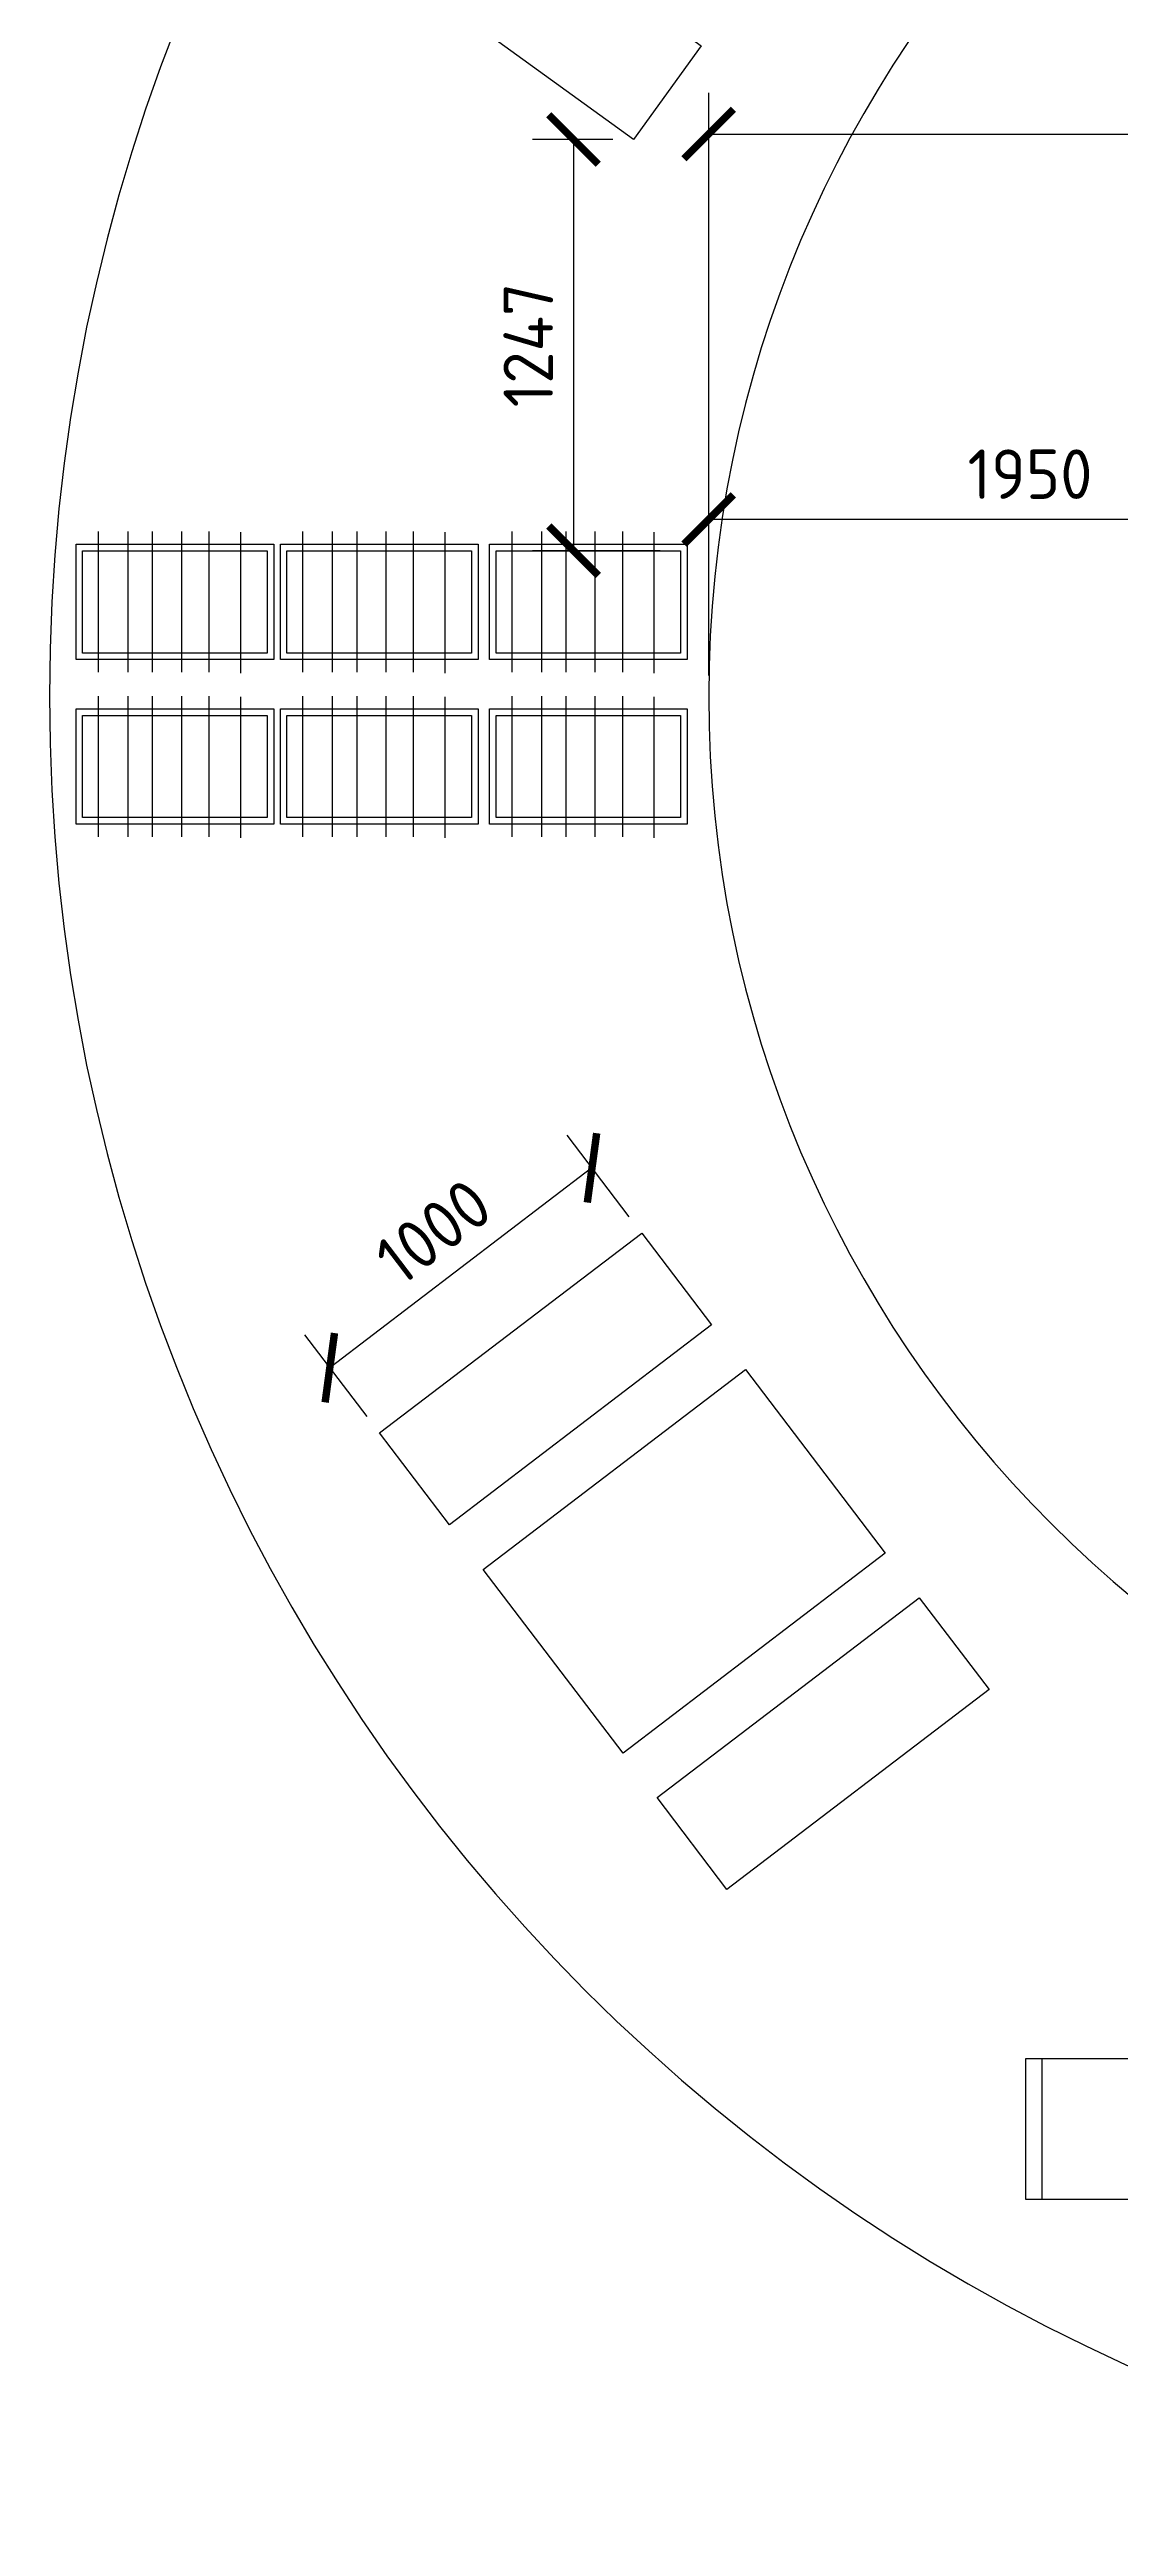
# Model space of a CAD drawing. Header units: millimetres. Extents: x -14813 to 141433, y -60308 to 84383.
# Drawn here: x 27935 to 31185, y -41550 to -34039 of the extents above; entities that cross this region are included whole.
import ezdxf

# ---------------------------------------------------------------- set-up
doc = ezdxf.new("R2010")
doc.units = ezdxf.units.MM
doc.layers.add('2. Мебель', color=114, linetype='Continuous')
for name, color, linetype, lineweight in [('мебель', 44, 'Continuous', 25), ('размер', 1, 'Continuous', 25), ('территория', 74, 'Continuous', 25)]:
    doc.layers.add(name, color=color, linetype=linetype, lineweight=lineweight)
doc.styles.add('Аннотативный', font='')
doc.styles.get('Аннотативный').set_extended_font_data('GOST Common')
doc.dimstyles.new('Аннотативный', dxfattribs={"dimscale": 0, "dimtxt": 1.5, "dimasz": 1.5, "dimexe": 1.25, "dimexo": 0.625, "dimtad": 1, "dimdec": 0, "dimtxsty": 'Аннотативный', "dimblk": 'ARCHTICK', "dimcen": 2.5, "dimadec": 0, "dimazin": 0, "dimtfac": 1, "dimtdec": 0, "dimtmove": 0, "dimatfit": 3, "dimldrblk": 'CLOSEDBLANK', "dimfxl": 1, "dimarcsym": 0})

# ---------------------------------------------------------------- blocks, each defined once
blk = doc.blocks.new('Стол 66')
at = {"layer": '2. Мебель'}
for p, q in [((4779.1, 22733), (4411, 22520.5)), ((4804.1, 22689.7), (4436, 22477.2)), ((5004.1, 22343.3), (4779.1, 22733)), ((5536, 22733), (5311, 22343.3)), ((5879.1, 22477.2), (5511, 22689.7)), ((5904.1, 22520.5), (5536, 22733)), ((4411, 22520.5), (4636, 22130.8)), ((5679.1, 22130.8), (5904.1, 22520.5)), ((4636, 22130.8), (5004.1, 22343.3)), ((5311, 22343.3), (5679.1, 22130.8)), ((4482.5, 21865), (4032.5, 21865)), ((4032.5, 21865), (4032.5, 21440)), ((4082.5, 21865), (4082.5, 21440)), ((4482.5, 21440), (4482.5, 21865)), ((6282.5, 21865), (5832.5, 21865)), ((5832.5, 21865), (5832.5, 21440)), ((6232.5, 21440), (6232.5, 21865)), ((6282.5, 21440), (6282.5, 21865)), ((4032.5, 21440), (4482.5, 21440)), ((5832.5, 21440), (6282.5, 21440)), ((4636, 21174.2), (4411, 20784.4)), ((5004.1, 20961.7), (4636, 21174.2)), ((5679.1, 21174.2), (5311, 20961.7)), ((5904.1, 20784.4), (5679.1, 21174.2)), ((4779.1, 20571.9), (5004.1, 20961.7)), ((5311, 20961.7), (5536, 20571.9)), ((4436, 20827.7), (4804.1, 20615.2)), ((5511, 20615.2), (5879.1, 20827.7)), ((4411, 20784.4), (4779.1, 20571.9)), ((5536, 20571.9), (5904.1, 20784.4))]:
    blk.add_line(p, q, dxfattribs=at)
blk.add_circle((5157.5, 21652.5), 625, dxfattribs=at)
blk = doc.blocks.new('_ArchTick')
at = {"color": 0, "linetype": 'ByBlock', "const_width": 0.15}
blk.add_lwpolyline([(-0.5, -0.5), (0.5, 0.5)], dxfattribs=at)
blk = doc.blocks.new('*D71')
at = {"layer": 'Defpoints', "color": 0, "transparency": 16777216}
for p in [(36735, -34295.3), (29935, -35999.7), (36735, -35999.7)]:
    blk.add_point(p, dxfattribs=at)
at = {"layer": 'размер', "color": 0, "lineweight": -2, "transparency": 16777216}
for p, q in [((29935, -35937.2), (29935, -34170.3)), ((36735, -35937.2), (36735, -34170.3)), ((29935, -34295.3), (36735, -34295.3))]:
    blk.add_line(p, q, dxfattribs=at)
at = {"layer": 'размер', "color": 0, "lineweight": -2, "transparency": 16777216, "xscale": 150, "yscale": 150, "zscale": 150, "rotation": 180}
blk.add_blockref('_ArchTick', (29935, -34295.3), dxfattribs=at)
at = {"layer": 'размер', "color": 0, "lineweight": -2, "transparency": 16777216, "xscale": 150, "yscale": 150, "zscale": 150}
blk.add_blockref('_ArchTick', (36735, -34295.3), dxfattribs=at)
at = {"layer": 'размер', "color": 0, "transparency": 16777216, "insert": (33335, -34157.8), "char_height": 150, "attachment_point": 5, "style": 'Аннотативный'}
blk.add_mtext('6800', dxfattribs=at)
blk = doc.blocks.new('_ClosedBlank')
at = {"color": 0, "linetype": 'ByBlock', "lineweight": -2}
for p, q in [((-1, 0.2), (0, 0)), ((-1, 0.2), (-1, -0.2)), ((0, 0), (-1, -0.2))]:
    blk.add_line(p, q, dxfattribs=at)
blk = doc.blocks.new('*D74')
at = {"layer": 'Defpoints', "color": 0, "transparency": 16777216}
for p in [(29935, -35464.1), (29935, -35999.7), (31885, -35999.7)]:
    blk.add_point(p, dxfattribs=at)
at = {"layer": 'размер', "color": 0, "lineweight": -2, "transparency": 16777216}
for p, q in [((29935, -35937.2), (29935, -35339.1)), ((31885, -35937.2), (31885, -35339.1)), ((31885, -35464.1), (29935, -35464.1))]:
    blk.add_line(p, q, dxfattribs=at)
at = {"layer": 'размер', "color": 0, "lineweight": -2, "transparency": 16777216, "xscale": 150, "yscale": 150, "zscale": 150, "rotation": 180}
blk.add_blockref('_ArchTick', (29935, -35464.1), dxfattribs=at)
at = {"layer": 'размер', "color": 0, "lineweight": -2, "transparency": 16777216, "xscale": 150, "yscale": 150, "zscale": 150}
blk.add_blockref('_ArchTick', (31885, -35464.1), dxfattribs=at)
at = {"layer": 'размер', "color": 0, "transparency": 16777216, "insert": (30910, -35326.6), "char_height": 150, "attachment_point": 5, "style": 'Аннотативный'}
blk.add_mtext('1950', dxfattribs=at)
blk = doc.blocks.new('*D80')
at = {"layer": 'Defpoints', "color": 0, "transparency": 16777216}
for p in [(29707.2, -34311.9), (29525.1, -35558.9), (29850, -35558.9)]:
    blk.add_point(p, dxfattribs=at)
at = {"layer": 'размер', "color": 0, "lineweight": -2, "transparency": 16777216}
for p, q in [((29644.7, -34311.9), (29400.1, -34311.9)), ((29525.1, -34311.9), (29525.1, -35558.9)), ((29787.5, -35558.9), (29400.1, -35558.9))]:
    blk.add_line(p, q, dxfattribs=at)
at = {"layer": 'размер', "color": 0, "lineweight": -2, "transparency": 16777216, "xscale": 150, "yscale": 150, "zscale": 150}
for p, rotation in [((29525.1, -34311.9), 90), ((29525.1, -35558.9), 270)]:
    blk.add_blockref('_ArchTick', p, dxfattribs=dict(at, rotation=rotation))
at = {"layer": 'размер', "color": 0, "transparency": 16777216, "insert": (29387.6, -34935.4), "char_height": 150, "attachment_point": 5, "rotation": 90, "style": 'Аннотативный'}
blk.add_mtext('1247', dxfattribs=at)
blk = doc.blocks.new('*D81')
at = {"layer": 'Defpoints', "color": 0, "transparency": 16777216}
for p in [(29731.8, -37628), (28785.5, -38036.1), (28936.3, -38233.9)]:
    blk.add_point(p, dxfattribs=at)
at = {"layer": 'размер', "color": 0, "lineweight": -2, "transparency": 16777216}
for p, q in [((29693.9, -37578.3), (29505.3, -37330.7)), ((29581, -37430.1), (28785.5, -38036.1)), ((28898.4, -38184.2), (28709.8, -37936.6))]:
    blk.add_line(p, q, dxfattribs=at)
at = {"layer": 'размер', "color": 0, "lineweight": -2, "transparency": 16777216, "xscale": 150, "yscale": 150, "zscale": 150}
for p, rotation in [((29581, -37430.1), 37.29658511188475), ((28785.5, -38036.1), 217.2965851118847)]:
    blk.add_blockref('_ArchTick', p, dxfattribs=dict(at, rotation=rotation))
at = {"layer": 'размер', "color": 0, "transparency": 16777216, "insert": (29100, -37623.7), "char_height": 150, "attachment_point": 5, "rotation": 37.29659, "style": 'Аннотативный'}
blk.add_mtext('1000', dxfattribs=at)

msp = doc.modelspace()

# ---------------------------------------------------------------- linework, layer by layer
at = {"layer": 'мебель'}
for p, q in [((28082.8, -35500.4), (28082.8, -35927.4)), ((28173, -35500.4), (28173, -35927.4)), ((28247, -35500.4), (28247, -35927.4)), ((28335.4, -35500.4), (28335.4, -35927.4)), ((28418.9, -35500.4), (28418.9, -35927.4)), ((28514.4, -35502.8), (28514.4, -35929.9)), ((28702.8, -35500.4), (28702.8, -35927.4)), ((28793, -35500.4), (28793, -35927.4)), ((28867, -35500.4), (28867, -35927.4)), ((28955.4, -35500.4), (28955.4, -35927.4)), ((29038.9, -35500.4), (29038.9, -35927.4)), ((29134.4, -35502.8), (29134.4, -35929.9)), ((29337.3, -35500.4), (29337.3, -35927.4)), ((29427.5, -35500.4), (29427.5, -35927.4)), ((29501.5, -35500.4), (29501.5, -35927.4)), ((29589.9, -35500.4), (29589.9, -35927.4)), ((29673.4, -35500.4), (29673.4, -35927.4)), ((29768.9, -35502.8), (29768.9, -35929.9)), ((28082.8, -35999.7), (28082.8, -36426.7)), ((28173, -35999.7), (28173, -36426.7)), ((28247, -35999.7), (28247, -36426.7)), ((28335.4, -35999.7), (28335.4, -36426.7)), ((28418.9, -35999.7), (28418.9, -36426.7)), ((28514.4, -36002.2), (28514.4, -36429.2)), ((28702.8, -35999.7), (28702.8, -36426.7)), ((28793, -35999.7), (28793, -36426.7)), ((28867, -35999.7), (28867, -36426.7)), ((28955.4, -35999.7), (28955.4, -36426.7)), ((29038.9, -35999.7), (29038.9, -36426.7)), ((29134.4, -36002.2), (29134.4, -36429.2)), ((29337.3, -35999.7), (29337.3, -36426.7)), ((29427.5, -35999.7), (29427.5, -36426.7)), ((29501.5, -35999.7), (29501.5, -36426.7)), ((29589.9, -35999.7), (29589.9, -36426.7)), ((29673.4, -35999.7), (29673.4, -36426.7)), ((29768.9, -36002.2), (29768.9, -36429.2))]:
    msp.add_line(p, q, dxfattribs=at)
for points in [[(28897.1, -33725.6), (29102.3, -33442), (29912.4, -34028.3), (29707.2, -34311.9), (28897.1, -33725.6)], [(28615.5, -35538.9), (28615.5, -35888.9), (28015.5, -35888.9), (28015.5, -35538.9), (28615.5, -35538.9)], [(29235.5, -35538.9), (29235.5, -35888.9), (28635.5, -35888.9), (28635.5, -35538.9), (29235.5, -35538.9)], [(29870, -35538.9), (29870, -35888.9), (29270, -35888.9), (29270, -35538.9), (29870, -35538.9)], [(28615.5, -36038.2), (28615.5, -36388.2), (28015.5, -36388.2), (28015.5, -36038.2), (28615.5, -36038.2)], [(29235.5, -36038.2), (29235.5, -36388.2), (28635.5, -36388.2), (28635.5, -36038.2), (29235.5, -36038.2)], [(29870, -36038.2), (29870, -36388.2), (29270, -36388.2), (29270, -36038.2), (29870, -36038.2)], [(29731.8, -37628), (29943.8, -37906.4), (29148.3, -38512.4), (28936.3, -38233.9), (29731.8, -37628)], [(30046.9, -38041.7), (30471, -38598.5), (29675.5, -39204.5), (29251.3, -38647.6), (30046.9, -38041.7)], [(30574, -38733.7), (30786.1, -39012.2), (29990.6, -39618.1), (29778.5, -39339.7), (30574, -38733.7)]]:
    msp.add_lwpolyline(points, dxfattribs=at)
for points in [[(28595.5, -35558.9), (28595.5, -35868.9), (28035.5, -35868.9), (28035.5, -35558.9)], [(29215.5, -35558.9), (29215.5, -35868.9), (28655.5, -35868.9), (28655.5, -35558.9)], [(29850, -35558.9), (29850, -35868.9), (29290, -35868.9), (29290, -35558.9)], [(28595.5, -36058.2), (28595.5, -36368.2), (28035.5, -36368.2), (28035.5, -36058.2)], [(29215.5, -36058.2), (29215.5, -36368.2), (28655.5, -36368.2), (28655.5, -36058.2)], [(29850, -36058.2), (29850, -36368.2), (29290, -36368.2), (29290, -36058.2)]]:
    msp.add_lwpolyline(points, close=True, dxfattribs=at)
at = {"layer": 'территория'}
for radius in [5550, 3550]:
    msp.add_arc((33485, -35999.7), radius, 90, 270, dxfattribs=at)

# ---------------------------------------------------------------- block references
at = {"layer": '2. Мебель'}
msp.add_blockref('Стол 66', (26863.5, -61996.9), dxfattribs=at)

# ---------------------------------------------------------------- dimensions: what is measured, and where the dimension line sits
at = {"layer": 'размер'}
for base, p1, p2, picture, middle in [((36735, -34295.3), (29935, -35999.7), (36735, -35999.7), '*D71', (33335, -34157.8)), ((29935, -35464.1), (31885, -35999.7), (29935, -35999.7), '*D74', (30910, -35326.6))]:
    dim = msp.add_linear_dim(base=base, p1=p1, p2=p2, dimstyle='Аннотативный', dxfattribs=at)
    dim.commit()
    dim.dimension.update_dxf_attribs({"geometry": picture, "text_midpoint": middle})
dim = msp.add_linear_dim(base=(29525.1, -35558.9), p1=(29707.2, -34311.9), p2=(29850, -35558.9), angle=90, dimstyle='Аннотативный', dxfattribs=at)
dim.commit()
dim.dimension.update_dxf_attribs({"geometry": '*D80', "text_midpoint": (29387.6, -34935.4)})
dim = msp.add_aligned_dim(p1=(29731.8, -37628), p2=(28936.3, -38233.9), distance=-248.7, dimstyle='Аннотативный', dxfattribs=at)
dim.commit()
dim.dimension.update_dxf_attribs({"geometry": '*D81', "text_midpoint": (29100, -37623.7)})

doc.saveas('drawing.dxf')
